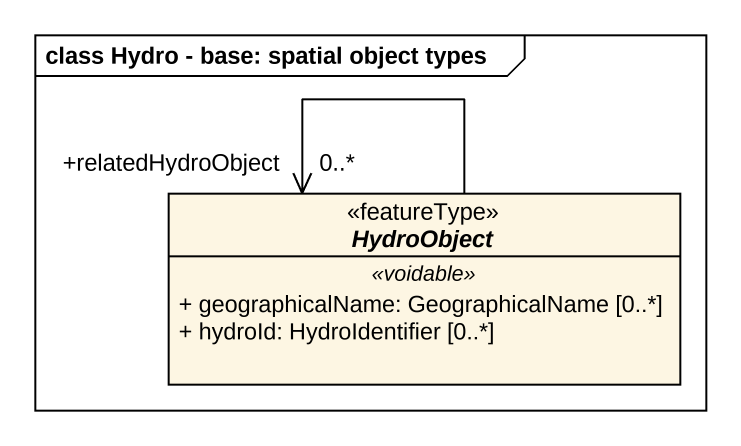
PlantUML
@startuml
mainframe class Hydro - base: spatial object types
hide circle
hide empty members
skinparam classAttributeIconSize 0
abstract class HydroObject <<featureType>> {
  .. <<voidable>> ..
  + geographicalName: GeographicalName [0..*]
  + hydroId: HydroIdentifier [0..*]
}
HydroObject --> "+relatedHydroObject\n0..*" HydroObject
@enduml
